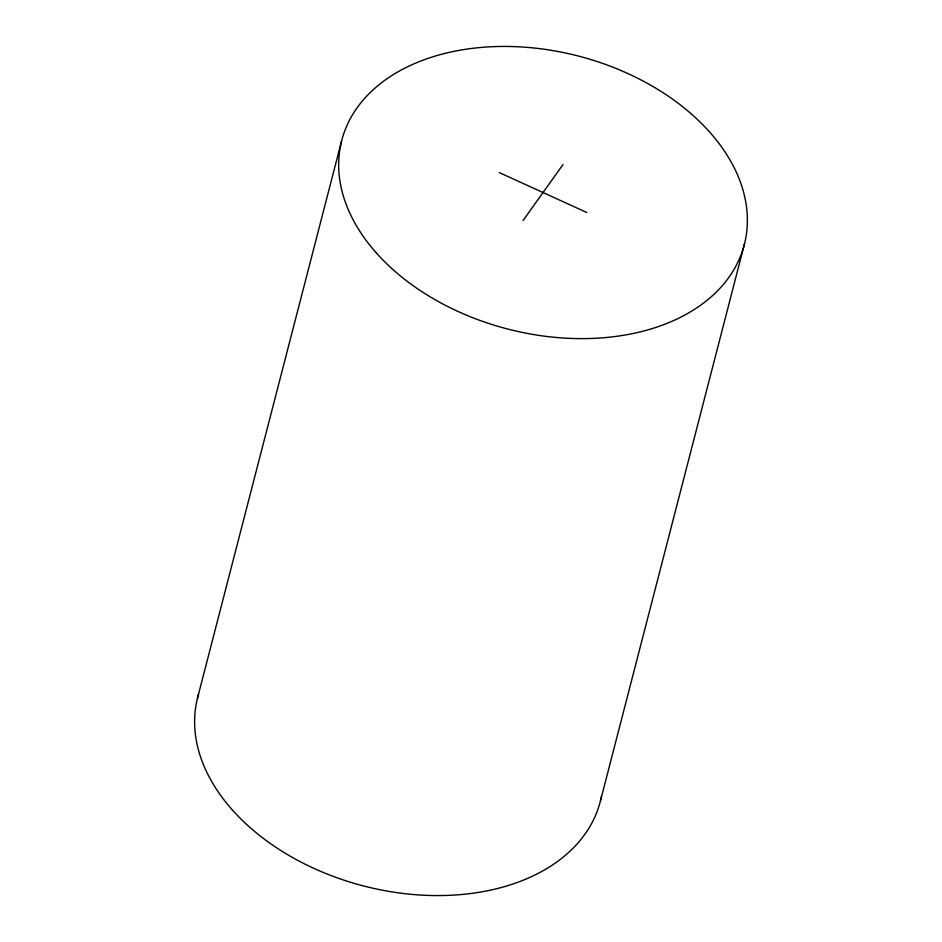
<?xml version="1.0" encoding="UTF-8"?>
<svg xmlns="http://www.w3.org/2000/svg" width="942" height="942" viewBox="0 0 942 942"><rect width="100%" height="100%" fill="white"/><g stroke="black" fill="none" stroke-linecap="round" stroke-linejoin="round"><path stroke-width="1.41" d="M197.443 698.363L341.475 141.43M600.525 800.57L744.557 243.637M523.034 220.534L562.998 164.544M499.272 172.586L586.76 212.48M601.443 796.449A207.923 141.006 14.5 0 1 365.084 886.34A207.923 141.006 14.5 0 1 198.55 694.278M376.541 253.174A207.923 141.006 14.5 0 0 728.908 277.325A207.923 141.006 14.5 0 0 523.599 47.1A207.923 141.006 14.5 0 0 376.541 253.174"/></g></svg>
